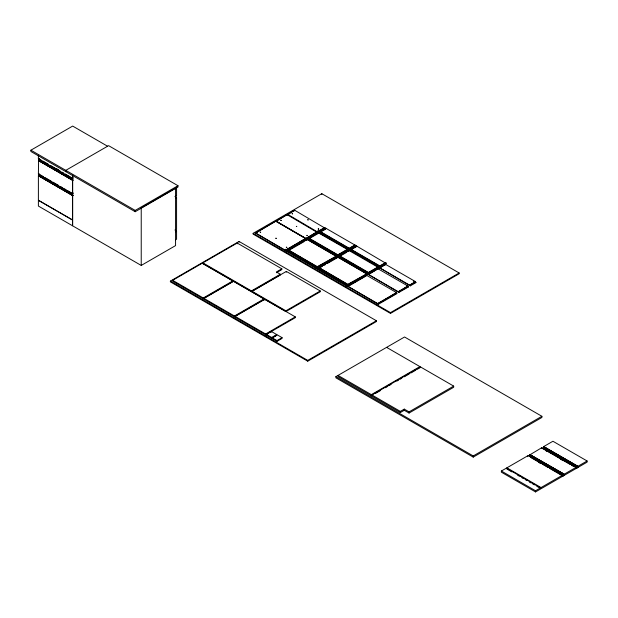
<?xml version="1.0" encoding="UTF-8"?>
<svg xmlns="http://www.w3.org/2000/svg" width="618" height="618" viewBox="0 0 618 618"><rect width="100%" height="100%" fill="white"/><g stroke="black" fill="none" stroke-linecap="round" stroke-linejoin="round"><path stroke-width="0.93" d="M511.889 471.897L506.884 469.008L506.884 467.834L541.051 487.563L541.051 488.738L563.516 475.767L561.94 476.416L562.28 475.312L528.112 455.582L527.772 456.694M541.445 448.143L541.785 447.687L575.953 467.417L575.621 468.521L577.197 467.872L564.08 475.443L529.912 455.713L530.244 455.257L564.412 474.987L564.412 474.338L530.005 454.755L541.785 447.687M73.341 177.752L72.553 178.602L38.386 158.872L38.61 158.355M73.341 193.032L72.553 193.874L38.386 174.145L38.61 173.627M174.933 196.431L176.578 197.381L175.79 198.231L175.79 196.408M174.933 229.973L176.578 230.923L175.79 231.765L175.566 230.074M318.27 229.587L318.687 229.579M65.802 171.642L65.802 170.344L108.583 145.647L177.984 185.717L177.984 187.015L135.203 211.711L30.9 151.495L30.9 150.197L72.669 126.08L107.571 146.227M38.61 160.41L73.341 180.093L72.777 180.417L38.61 160.41L38.386 174.145M41.877 161.082L40.865 160.889M38.61 175.968L39.173 175.643L73.341 195.365L72.777 195.69L38.386 175.705L38.386 200.209L72.553 219.938L72.553 195.435L38.386 175.705M71.487 194.037L72.159 194.037M30.9 150.197L135.203 210.414L177.984 185.717M175.566 196.539L175.79 195.891L176.578 195.821L176.578 187.045M175.566 229.95L176.578 229.363L176.578 197.381M175.566 239.761L176.578 239.174L176.578 230.923M141.228 265.439L175.566 245.609L175.566 188.088L141.228 207.911L141.228 265.439L72.669 225.856L72.669 175.041M170.383 281.097L239.058 241.453L376.408 320.75L376.408 321.53L307.733 361.175L170.383 281.878L170.383 281.097L307.733 360.394L376.408 320.75M253.133 233.326L321.808 193.681L459.151 272.978L459.151 273.759L390.483 313.403L253.133 234.106L253.133 233.326L390.483 312.623L459.151 272.978M172.638 280.317L202.302 263.191L232.924 280.873L232.924 281.654L203.26 298.78L172.638 281.097L172.638 280.317L203.26 298L232.924 280.873M281.839 268.815L276.377 271.966L280.317 274.245L280.317 275.025L251.441 291.696L202.866 263.647L202.866 262.866L237.204 243.044L281.839 268.815L281.839 269.595L276.377 272.747M255.381 232.94L275.705 221.205L305.647 238.494L285.671 250.421L255.381 232.94L286.003 251.008L286.737 250.584L286.397 249.996M306.945 238.139L307.285 238.726L306.551 239.143L275.929 221.074L287.076 214.639L318.594 233.233L318.486 232.129L319.552 231.897L317.675 230.815M287.3 214.508L294.678 210.251L324.62 227.934L317.582 231.997L287.64 214.315L287.3 214.902L294.678 210.251M255.381 233.326L275.705 221.205M275.929 221.468L287.076 214.639M285.671 250.035L305.647 238.494M306.211 238.169L317.019 231.928L306.211 238.563L275.929 221.074M317.582 231.603L324.62 227.54M285.671 250.421L286.737 250.197M287.076 249.61L305.987 239.081L292.26 247.393M306.211 238.563L307.285 238.332M307.957 237.945L317.358 232.515L307.957 238.332L307.617 237.745M317.582 231.997L318.656 231.765L317.922 232.577M319.328 231.379L324.96 228.127L319.328 231.765L318.988 231.186M203.824 298.324L233.488 281.198L264.11 298.88L264.11 299.66L234.446 316.787L203.824 299.104L203.824 298.324L234.446 316.007L264.11 298.88M336.215 256.138L317.304 266.675L288.652 250.128L317.304 267.061L336.555 256.339L336.555 257.119L316.57 268.652L286.567 251.333L286.567 250.553L287.64 250.321L285.755 249.239M307.223 239.405L287.973 250.128L306.551 239.011L335.875 255.945M337.845 255.976L337.513 255.396L337.845 255.976L338.525 255.589L338.185 255.002L338.185 255.396L347.926 249.772L347.926 250.553L337.119 256.794L307.115 239.467L307.115 238.687L307.849 238.27L308.181 238.849L307.849 238.27M318.594 232.839L308.521 238.27L317.922 232.453M326.196 228.451L319.892 231.704L325.524 228.065L355.52 245.385L355.52 246.165L348.49 250.228M289.834 248.799L287.416 250.197L287.416 249.803M286.567 250.553L287.973 250.128M287.973 249.742L306.891 239.212M307.115 238.687L308.521 238.27M308.521 237.876L318.262 232.646M318.486 232.129L319.892 231.704M319.892 231.31L325.856 228.258M286.906 250.746L286.906 251.14L287.973 250.522L316.625 267.447M307.455 238.888L307.455 239.274L308.521 238.656L337.173 255.589L328.985 250.862M318.826 232.322L318.826 232.708L319.892 232.09L348.544 249.023M286.906 251.14L287.973 250.908L293.704 254.214M289.456 250.051L303.994 241.661M305.609 240.726L307.223 239.792M307.455 239.274L308.521 239.05L316.71 243.77M309.201 238.656L337.845 255.195L347.586 249.579L347.586 249.966L347.246 249.378L337.845 254.809L309.201 238.27L309.201 238.656L317.814 233.681M354.848 244.991L349.216 248.243L320.564 231.704L320.564 232.09L325.392 229.309M202.866 262.866L251.441 290.916L280.317 274.245M252.005 291.24L286.343 271.418L320.232 290.978L320.232 291.758L285.895 311.588L252.005 292.02L252.005 291.24L285.895 310.808L320.232 290.978M287.246 251.333L287.246 250.939L315.898 267.486L316.625 267.061M307.787 239.467L307.787 239.081L336.439 255.62L337.173 255.195M318.826 232.708L347.81 249.054L348.544 248.637M315.898 267.486L315.898 267.872L316.964 267.254L317.304 267.841L316.964 267.254M336.439 255.62L336.439 256.014L337.513 255.396M347.81 249.054L348.15 249.641L348.884 248.83L349.216 249.417L348.884 248.83M320.564 232.09L349.216 248.637L355.188 245.191M315.898 267.872L317.304 267.447M317.304 267.841L317.976 267.447L317.644 266.868L317.644 267.254L336.555 256.339M336.439 256.014L337.845 255.589M348.15 249.255L349.216 249.023M349.896 248.637L349.556 248.83L355.52 245.385M349.216 249.417L349.896 249.023M366.783 273.789L347.864 284.319L319.22 267.779L347.864 284.705L367.123 273.983L367.123 274.763L347.138 286.304L317.134 268.977L317.134 268.197L317.868 267.779L318.2 268.359L317.868 267.779M366.443 273.596L337.791 257.049L318.54 267.779L337.451 256.856L337.791 257.443L327.293 263.5M337.791 257.443L337.683 256.339L338.409 255.914L338.749 256.501L338.409 255.914M350.615 249.649L339.089 255.914L348.49 250.097M380.124 266.088L380.456 266.675L380.124 266.088L386.088 263.029L386.088 263.809L379.05 267.872L349.046 250.553L349.046 249.772L349.78 249.348L350.12 249.935L349.78 249.348M356.764 246.103L350.46 249.348L356.084 245.709L385.748 263.229L385.748 262.835M317.134 268.197L318.54 267.779M318.54 267.385L337.451 256.856M337.683 256.339L339.089 255.914M339.089 255.528L349.162 250.483M349.046 249.772L350.46 249.348M350.46 248.961L356.424 245.902M235.01 316.331L264.674 299.205L295.296 316.879L295.296 317.66L265.632 334.786L235.01 317.111L235.01 316.331L265.632 334.006L295.296 316.879M317.474 268.39L317.474 268.784L318.54 268.166L347.192 285.099L338.185 279.9M338.015 256.532L338.015 256.918L339.089 256.3L367.741 273.233M319.22 268.166L322.449 266.304M324.064 265.369L325.678 264.434M338.015 256.918L339.089 256.3M339.761 256.3L368.413 272.847L378.154 267.223L378.154 267.617L377.814 267.03L368.413 272.453L339.761 255.914L339.761 256.3L346.026 252.685M347.594 251.781L349.162 250.877M349.386 249.966L358.641 254.855M385.416 262.642L379.784 265.894L351.132 249.348L351.132 249.742L356.764 246.489M317.474 268.784L346.459 285.13L347.192 284.705M338.355 257.119L338.355 256.725L367.007 273.272L367.741 272.847M349.726 250.553L349.726 250.159L378.378 266.706L379.112 266.281L379.112 266.675L363.554 257.691M346.459 285.13L346.798 285.717L347.532 284.906L347.864 285.485L347.532 284.906M367.007 273.272L367.347 273.851L368.073 273.04L368.413 273.627L368.073 273.04M378.378 266.706L378.378 267.092L379.444 266.474L379.784 267.061L380.456 266.675M346.798 285.323L347.864 285.099M347.864 285.485L348.544 285.099L348.204 284.512L348.204 284.906L367.123 273.983M367.347 273.465L368.413 273.233M368.413 273.627L369.093 273.233L368.753 272.654L368.753 273.04L378.486 267.416L378.486 268.197L367.679 274.438L337.683 257.119M378.378 267.092L379.784 266.675M380.124 266.474L386.088 263.029M347.702 286.234L366.613 275.319L396.555 292.608L377.984 303.716L347.702 286.234L378.324 304.303L396.895 293.581L396.555 292.994M368.243 274.377L377.984 268.753L407.926 286.041L398.533 291.858L368.243 274.377L398.865 292.445L408.266 287.015L407.926 286.428M379.614 267.81L385.586 264.365L415.528 281.654L409.896 285.292L379.614 267.81L410.236 285.879L415.868 282.627L415.528 282.04M347.702 286.628L365.802 276.169M368.583 274.57L377.984 268.753M379.614 268.197L385.586 264.365M266.188 334.33L271.256 331.41L276.717 334.562L276.717 335.342L271.65 338.262L266.188 335.111L266.188 334.33L271.65 337.482L276.717 334.562M266.188 335.111L267.64 334.276M272.214 337.814L277.281 334.886L282.063 337.644L282.063 338.425L277.003 341.352L272.214 338.587L272.214 337.814L277.003 340.572L282.063 337.644M377.984 303.33L396.555 292.608M398.533 291.464L407.926 286.041M409.896 284.906L415.528 281.654M377.984 303.716L396.895 293.187M398.533 291.858L408.266 286.628M409.896 285.292L415.868 282.241M335.875 376.648L404.551 336.995L541.901 416.293L541.901 417.467L473.226 457.111L335.875 377.814L335.875 376.648L473.226 455.945L541.901 416.293M372.986 394.871L371.341 395.821L338.131 376.648L338.131 375.474L371.341 394.647L419.916 366.605L419.916 367.772L417.451 369.201M371.905 394.979L420.479 366.93L453.689 386.103L453.689 387.27L409.054 413.048L404.272 410.282L400.333 412.554L371.905 396.146L371.905 394.979L400.333 411.387L404.272 409.116L409.054 411.874L453.689 386.103M375.458 393.442L380.394 390.591M385.338 387.741L387.81 386.312M389.456 385.362L391.101 384.411M396.864 381.082L398.51 380.132M400.155 379.182L401.808 378.231M404.272 376.802L409.216 373.952M410.862 373.002L415.806 370.151M501.368 471.024L506.327 468.166L540.495 487.888L540.495 489.062L535.536 491.92L501.368 472.191L501.368 471.024L535.536 490.746L540.495 487.888M506.884 467.834L528.112 455.582M543.585 446.652L552.932 441.252L587.1 460.982L587.1 462.148L577.753 467.548L543.585 447.556L578.093 467.092L578.093 466.443L543.585 446.652L577.845 466.582M530.005 454.755L563.585 473.859M543.678 446.853L543.925 447.362M541.051 487.563L562.28 475.312M529.912 454.547L564.08 474.269L575.953 467.417M577.753 466.374L587.1 460.982M529.912 455.458L564.412 474.987M543.585 447.556L578.093 467.092M38.386 160.433L72.777 180.139M294.678 210.645L294.338 210.838M385.586 264.751L385.246 264.952M413.38 281.198L415.868 282.627M289.046 213.89L288.706 214.091M351.132 249.742L379.784 266.281L379.784 265.894M379.112 266.281L350.46 249.742L350.46 250.128M288.367 214.284L288.034 214.477M320.711 232.955L329.718 238.154M331.356 239.096L332.986 240.047M334.624 240.989L346.907 248.081M360.279 255.798L361.916 256.748M318.486 232.901L348.822 250.29M287.076 215.033L286.737 215.226M377.984 269.139L377.644 269.332M406.613 286.057L408.266 287.015M277.675 220.456L277.335 220.649M318.347 244.72L319.985 245.663M321.623 246.613L327.347 249.919M340.727 257.636L353.002 264.728M354.639 265.67L356.277 266.621M357.915 267.563L359.552 268.513M361.19 269.456L366.922 272.762M257.127 232.322L256.794 232.515M256.455 232.708L256.115 232.901M295.342 255.164L296.98 256.107M298.618 257.049L307.625 262.248M309.263 263.198L314.168 266.034M325.91 272.808L318.54 268.166M327.548 273.759L336.547 278.95M386.706 347.432L419.916 366.605M544.759 447.193L577.258 465.957M577.197 467.61L543.029 448.143M543.855 448.622L577.197 467.872M541.692 448.004L570.028 464.357M571.696 465.323L573.365 466.289M545.617 450.553L547.285 451.511M560.619 459.213L563.114 460.649M56.114 168.459L58.61 169.896M38.61 158.633L41.112 160.077M42.781 161.043L48.613 164.411M50.282 165.369L60.278 171.147M61.947 172.105L63.615 173.071M65.276 174.029L72.777 178.363M42.372 161.754L44.867 163.198M46.528 164.156L52.352 167.524M54.013 168.482L59.838 171.843M61.506 172.801L64.002 174.245M65.662 175.203L67.323 176.169M68.992 177.127L71.487 178.563M38.61 160.695L56.114 170.8M57.775 171.758L71.943 179.938M563.516 475.505L529.348 455.783L563.516 475.767M530.514 457.343L540.518 463.114M542.179 464.079L548.019 467.447M549.68 468.405L562.179 475.628M538.602 462.295L540.271 463.261M38.61 173.913L43.615 176.794M45.276 177.76L51.109 181.128M52.777 182.086L58.61 185.454M60.278 186.42L62.781 187.864M64.45 188.822L66.111 189.788M67.779 190.746L72.777 193.635M41.537 176.354L41.877 176.555L40.865 176.354M42.372 177.227L72.159 194.423M38.61 175.682L72.777 195.412M517.722 475.265L519.39 476.223M521.886 477.668L523.554 478.633M525.223 479.591L526.891 480.557M529.387 482.001L531.055 482.959M532.724 483.925L534.385 484.883M536.887 486.327L538.556 487.293M535.536 490.746L535.536 491.92M530.244 454.609L530.244 455.257M473.226 455.945L473.226 457.111M410.236 285.485L410.236 285.879M409.054 411.874L409.054 413.048M404.272 409.116L404.272 410.282M400.333 411.387L400.333 412.554M398.865 292.051L398.865 292.445M390.483 312.623L390.483 313.403M379.05 267.872L379.05 267.092L378.718 267.285M378.324 303.917L378.324 304.303M371.341 394.647L371.341 395.821M368.413 272.453L368.413 272.847M367.679 273.658L367.679 274.438M366.613 275.319L366.273 275.898M356.084 245.709L356.084 246.489M350.792 249.154L350.792 249.541M349.216 248.243L349.216 248.637M348.49 249.448L348.49 250.877M347.864 284.319L347.864 284.705M347.138 285.524L347.138 286.304M339.421 255.721L339.421 256.107M337.845 254.809L337.845 255.195M337.119 257.443L337.119 256.014L336.779 256.207M325.524 228.065L325.524 228.845M321.808 193.681L321.808 194.461M320.232 231.511L320.232 231.897M319.892 232.09L319.892 232.484M318.88 267.579L318.88 267.973M317.922 232.19L317.922 233.233M317.304 266.675L317.304 267.061M316.57 268.652L316.57 267.872L316.231 268.065M308.861 238.069L308.861 238.463M308.521 238.656L308.521 239.05M307.733 360.394L307.733 361.175M306.551 238.757L306.551 239.792M288.312 249.935L288.312 250.321M287.973 250.522L287.973 250.908M286.343 271.418L286.343 272.198M286.003 250.614L286.003 251.008M285.895 310.808L285.895 311.588M277.003 340.572L277.003 341.352M271.65 337.482L271.65 338.262M271.256 331.41L271.256 332.19M265.632 334.006L265.632 334.786M264.674 299.205L264.674 299.985M251.441 290.916L251.441 291.696M239.058 241.453L239.058 242.233M237.204 243.044L237.204 243.824M234.446 316.007L234.446 316.787M203.26 298L203.26 298.78M135.203 210.414L135.203 211.711M72.553 175.002L72.553 178.602M72.553 180.162L72.553 193.874M39.173 158.548L39.173 160.371M39.173 173.82L39.173 175.643M38.386 155.272L38.386 158.872M286.335 247.27L286.806 247.3L286.335 247.27M306.883 235.412L307.347 235.473L306.907 235.373M318.255 228.845L318.718 228.907L318.27 228.807M260.224 232.175L260.688 232.237L260.255 232.144M280.773 220.309L281.236 220.371L280.773 220.309M275.821 238.254L276.277 238.309L275.821 238.254M292.144 213.751L292.608 213.805L292.144 213.751M296.362 226.389L296.825 226.451L296.393 226.358M307.733 219.823L308.197 219.884L307.733 219.823M72.553 220.07L38.386 200.34L38.386 206.064L72.553 225.786L72.553 220.07"/></g></svg>
